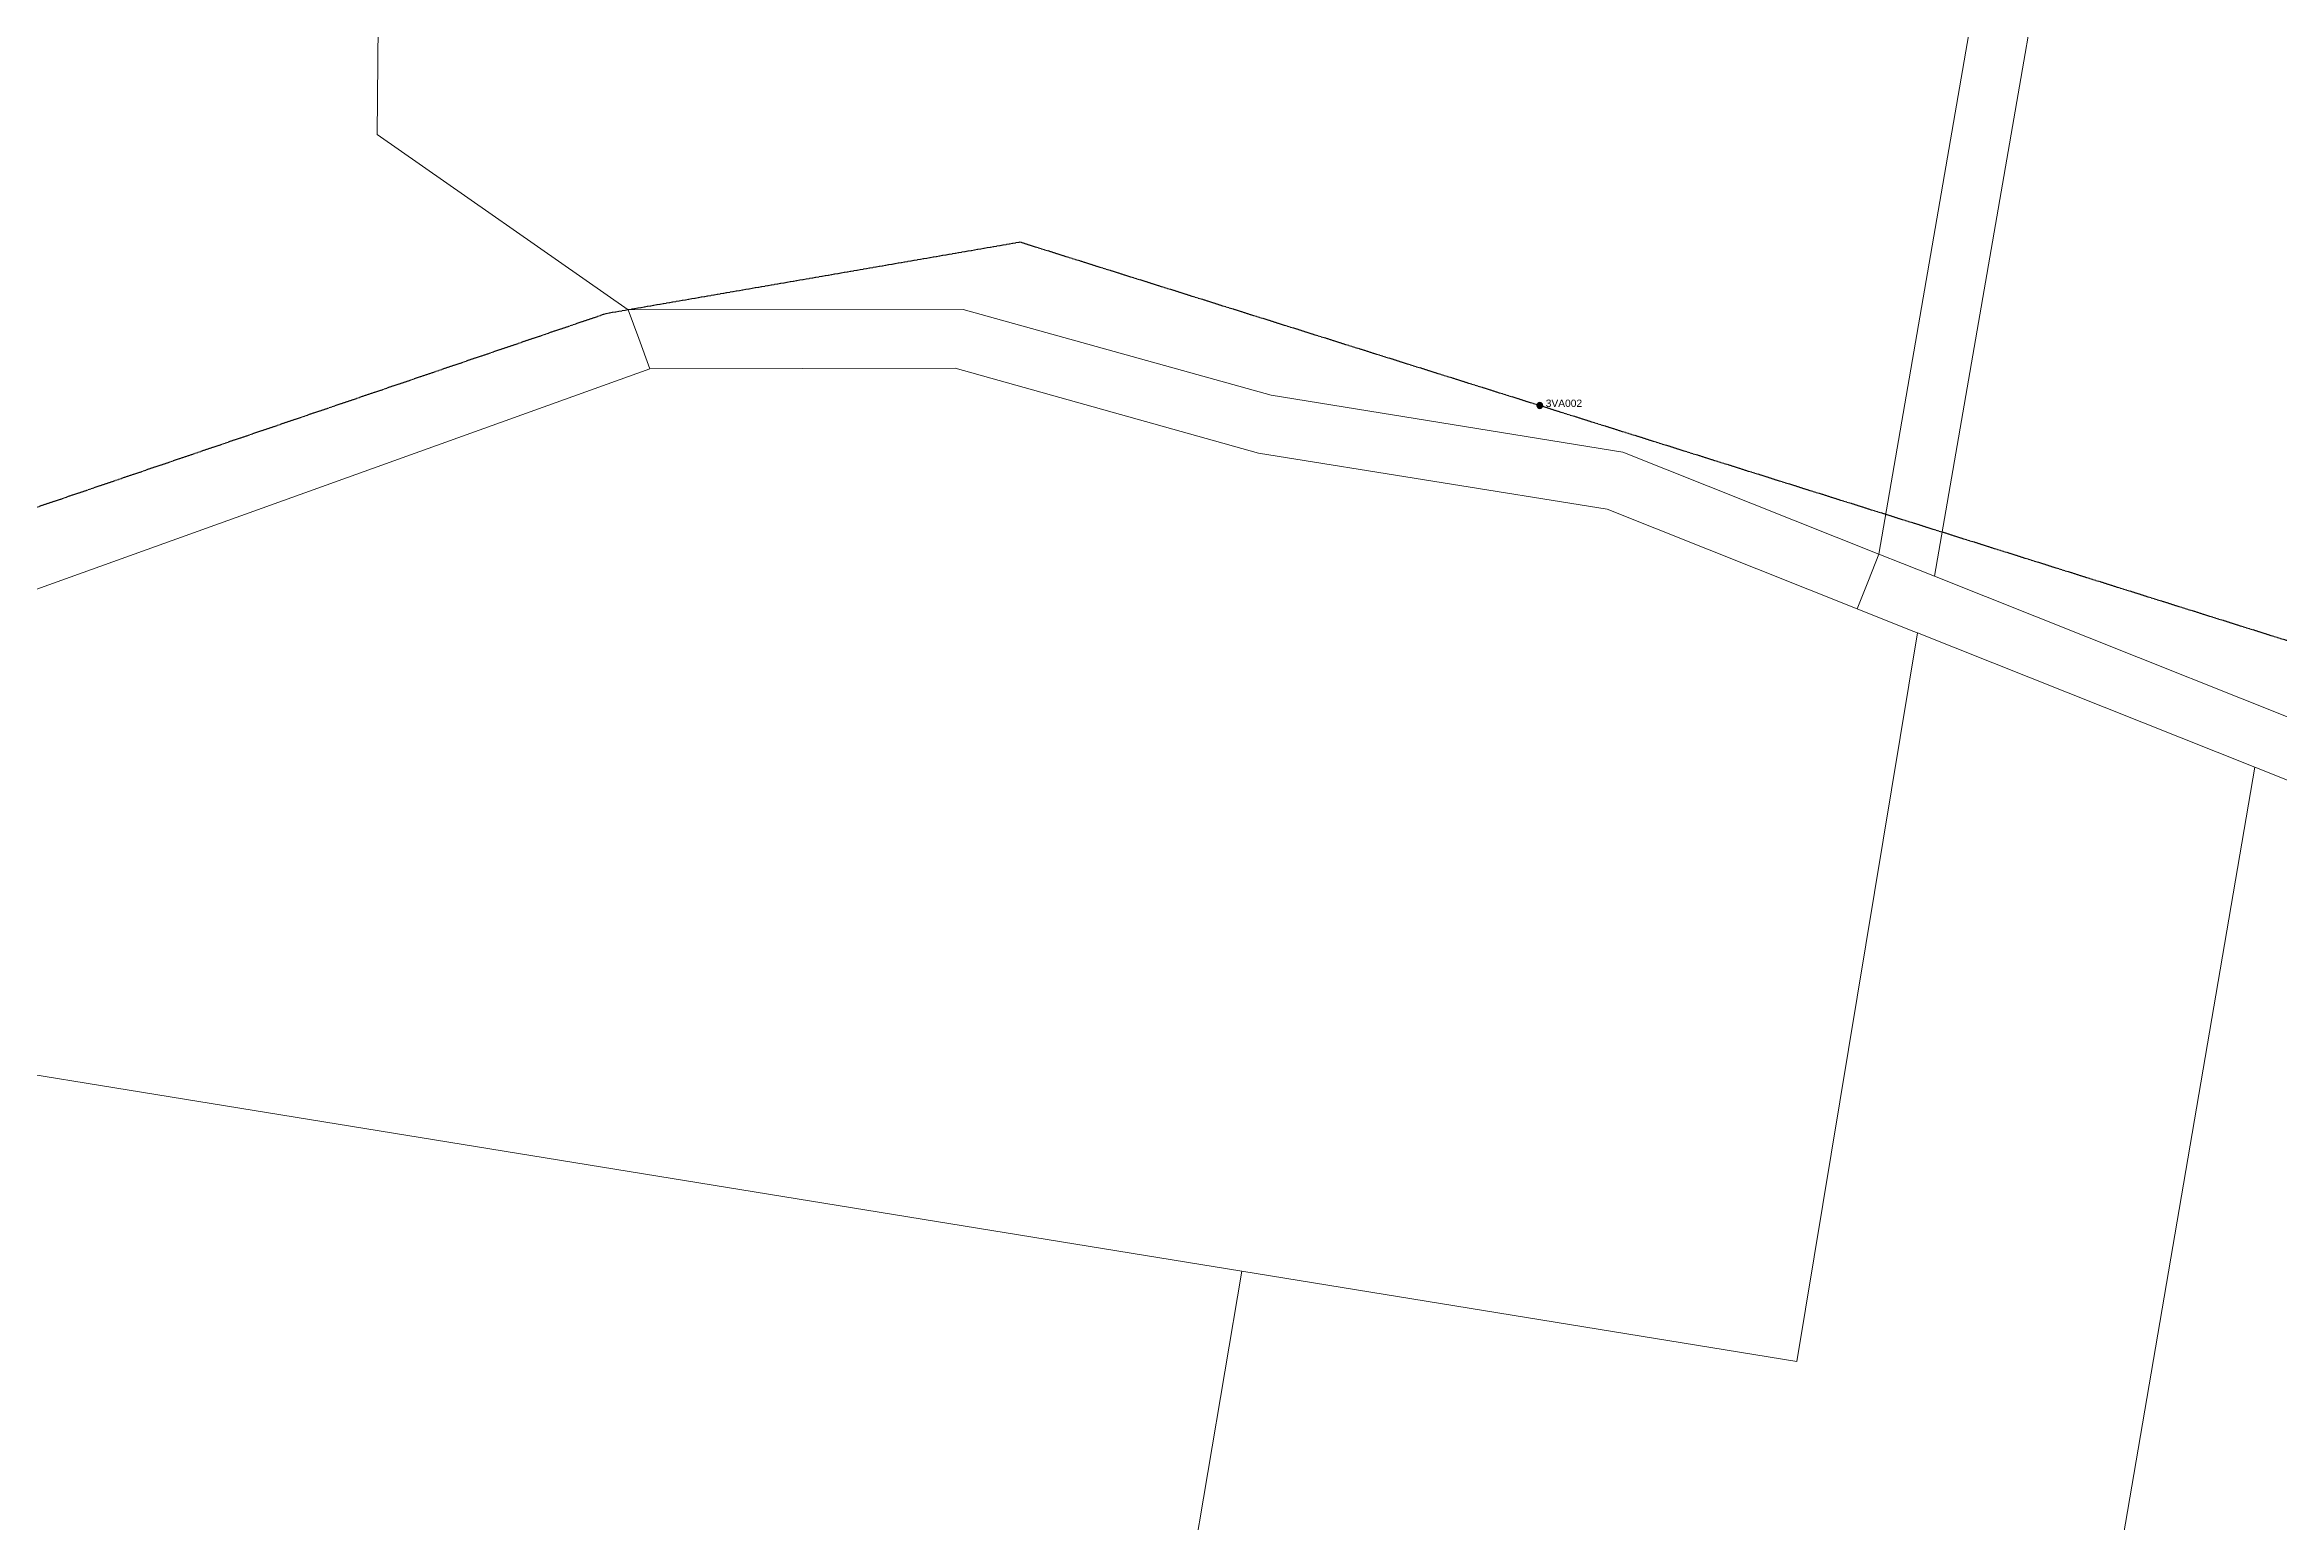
# Model space of a CAD drawing. Header units: metres. Extents: x 234668 to 239817, y 6157151 to 6160743.
# Drawn here: x 235062 to 235825, y 6158160 to 6158664 of the extents above; entities that cross this region are included whole.
import ezdxf
from ezdxf.enums import TextEntityAlignment as Align

# ---------------------------------------------------------------- set-up
doc = ezdxf.new("R2010")
doc.units = ezdxf.units.M
doc.linetypes.add('Cable Exist OH', pattern=[1, 1, 0])
doc.layers.get('0').update_dxf_attribs({"color": 6})
doc.layers.add('Cadastre Land Parcels_SP_EXT', color=8, linetype='Continuous', lineweight=5)
doc.layers.add('Cadastre Roads_SP_EXT', color=8, linetype='Continuous', lineweight=5)
doc.layers.add('Mains_HV_EXT', color=7, linetype='Continuous')
doc.layers.add('SupportsOH_SP_TR_HV_LV_SL_EXT', color=7, linetype='Continuous')
doc.styles.add('POLE_LABEL', font='arial.ttf')
doc.styles.get("Standard").update_dxf_attribs({"font": 'arial.ttf'})

# ---------------------------------------------------------------- blocks, each defined once
blk = doc.blocks.new('POLE_EXT')
blk.add_hatch(color=256).paths.add_polyline_path([(-1, 0, 1), (1, 0, 1)])
blk.add_lwpolyline([(-1, 0, 1), (1, 0, 1)], format="xyb", close=True)
for tag, height, flags, p in [('pNumber', 2.5, 8, (-17.84, 2.07)), ('OWNED_BY', 0.2, 9, (1.35, -0.4)), ('SPECIAL_USE', 0.2, 9, (1.35, -0.8)), ('STATE', 0.2, 9, (1.35, -1)), ('cLV', 0.2, 9, (1.35, -1.4)), ('hDepth', 0.2, 9, (1.35, -1.6)), ('hDia', 0.2, 9, (1.35, -1.8)), ('cHV', 0.2, 9, (1.35, -2)), ('cLinedev', 0.2, 9, (1.35, -3.4)), ('pExisting', 0.2, 9, (1.35, -3.8)), ('pFooting', 0.2, 9, (1.35, -4.4)), ('pNew', 0.2, 9, (1.35, -4.6)), ('pRelocate', 0.2, 9, (1.35, -5)), ('pRemove', 0.2, 9, (1.35, -5.2)), ('pReplace', 0.2, 9, (1.35, -5.4)), ('pStay', 0.2, 9, (1.35, -5.6)), ('pType', 0.2, 9, (1.35, -5.8)), ('cspan', 0.2, 9, (1.35, -6)), ('STREETNAME', 0.2, 9, (1.35, -6.2)), ('SUBURB', 0.2, 9, (1.35, -6.4)), ('OPERATED_BY', 0.2, 9, (1.36, -7.01)), ('PARENT', 0.2, 9, (1.35, -0.6)), ('USAGE', 0.2, 9, (1.35, -1.2)), ('LBRACKET', 0.2, 9, (1.35, -2.2)), ('LExisting', 0.2, 9, (1.35, -2.4)), ('LANTNUMBER', 0.2, 9, (1.35, -2.6)), ('LOther', 0.2, 9, (1.35, -2.8)), ('LRemove', 0.2, 9, (1.35, -3)), ('LEGEND', 0.2, 9, (1.35, -3.2)), ('LOCATION', 0.2, 9, (1.35, -3.6)), ('PFNUMBER', 0.2, 9, (1.35, -4)), ('NEWPFNUMBER', 0.2, 9, (1.35, -4.2)), ('NOTES', 0.2, 9, (1.35, -6.6)), ('MAINTAINED_BY', 0.2, 9, (1.36, -6.81))]:
    blk.add_attdef(tag, text='', height=height, dxfattribs=dict(flags=flags)).set_placement(p, align=Align.MIDDLE_LEFT)
at = {"style": 'POLE_LABEL'}
for tag, height, flags, p in [('STRUCTURE_PLANT_NUMBER', 0.2, 9, (1.35, 0.03)), ('ASSET_NUM', 2.5, 8, (2, 2)), ('STREET_CODE', 0.2, 9, (1.35, -0.2))]:
    blk.add_attdef(tag, text='', height=height, dxfattribs=dict(at, flags=flags)).set_placement(p, align=Align.MIDDLE_LEFT)
at = {"flags": 1}
blk.add_attdef('Z', (1.35, -7.33), '', height=0.2, dxfattribs=at)

msp = doc.modelspace()

# ---------------------------------------------------------------- linework, layer by layer
at = {"layer": 'Cadastre Land Parcels_SP_EXT', "linetype": 'Continuous'}
for points in [[(235779.4, 6159016.53), (235194.17, 6159113.21), (235070.96, 6158995.86), (235095.83, 6158887.21), (235176.84, 6158745.86), (235175.77, 6158633.36), (235261.41, 6158573.53), (235375.78, 6158573.7), (235480.91, 6158544.41), (235600.97, 6158524.99), (235688.37, 6158490.19), (235779.4, 6159016.53)], [(236096.02, 6158379.62), (236163.45, 6158766.39), (236166.13, 6158781.9), (235770.27, 6158845.5), (235707.39, 6158482.63), (235882, 6158413.02), (236096.02, 6158379.62)], [(235701.53, 6158463.25), (235699.95, 6158463.87), (235680.93, 6158471.54), (235595.57, 6158505.51), (235476.61, 6158524.64), (235373.05, 6158553.64), (235268.87, 6158553.42), (234934.06, 6158433.1), (234878.25, 6158396.4), (234667.88, 6158376.03), (235470.87, 6158245.45), (235660.33, 6158214.58), (235701.53, 6158463.25)], [(235816.66, 6158417.48), (235701.53, 6158463.25), (235660.33, 6158214.58), (235470.87, 6158245.45), (235430.27, 6158004.9), (235422.6, 6157959.04), (235400.49, 6157828.16), (235707.65, 6157779.8), (235738.91, 6157962.57), (235746.67, 6158008.42), (235816.66, 6158417.48)], [(236328, 6157151.48), (236380.77, 6157259.14), (236387.14, 6157305.81), (236389.83, 6157325.43), (236465.4, 6157878.23), (236453.77, 6157970.61), (236447.97, 6158016.3), (236410.85, 6158310.14), (235876.69, 6158393.55), (235816.66, 6158417.48), (235746.67, 6158008.42), (235738.91, 6157962.57), (235707.65, 6157779.8), (235724.78, 6157777.18), (235653.01, 6157239.17), (235657.52, 6157238.52), (235995.53, 6157194.37), (236327.74, 6157150.92), (236328, 6157151.48)]]:
    msp.add_lwpolyline(points, close=True, dxfattribs=at)
at = {"layer": 'Cadastre Roads_SP_EXT', "linetype": 'Continuous'}
for points in [[(235749.78, 6159041.89), (235201.05, 6159132.51), (235197.71, 6159123.15), (235194.17, 6159113.21), (235779.4, 6159016.53), (235688.37, 6158490.19), (235696.4, 6158486.99), (235707.39, 6158482.63), (235770.27, 6158845.5), (235802.68, 6159033.08), (235749.78, 6159041.89)], [(235688.37, 6158490.19), (235600.97, 6158524.99), (235480.91, 6158544.41), (235375.78, 6158573.7), (235261.41, 6158573.53), (235265.05, 6158563.71), (235268.87, 6158553.42), (235373.05, 6158553.64), (235476.61, 6158524.64), (235595.57, 6158505.51), (235680.93, 6158471.54), (235684.78, 6158481.2), (235688.37, 6158490.19)]]:
    msp.add_lwpolyline(points, close=True, dxfattribs=at)
at = {"layer": 'Mains_HV_EXT', "linetype": 'Cable Exist OH'}
msp.add_lwpolyline([(234673.07, 6158374.68), (235253.97, 6158572.34), (235395.21, 6158596.72), (235959.52, 6158419.24), (236041.42, 6158410.69)], dxfattribs=at)

# ---------------------------------------------------------------- block references
at = {"layer": 'SupportsOH_SP_TR_HV_LV_SL_EXT'}
ref = msp.add_blockref('POLE_EXT', (235572.65, 6158540.91), dxfattribs=at)
ref.add_attrib('ASSET_NUM', '3VA002', dxfattribs={"layer": '0', "height": 2.5, "style": 'POLE_LABEL'}).set_placement((235574.65, 6158541.66), align=Align.MIDDLE_LEFT)

doc.saveas('drawing.dxf')
